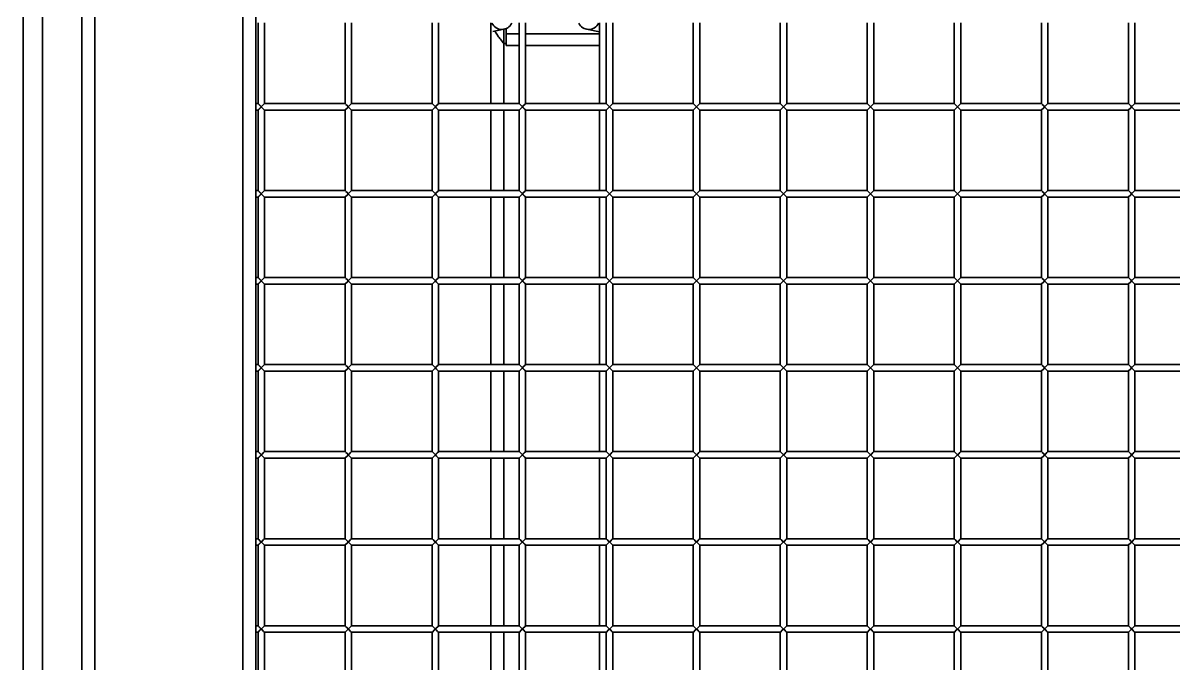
# Model space of a CAD drawing. Header units: millimetres. Extents: x 32496 to 166256, y 3504 to 23939.
# Drawn here: x 45638 to 46166, y 16858 to 17153 of the extents above; entities that cross this region are included whole.
import ezdxf

# ---------------------------------------------------------------- set-up
doc = ezdxf.new("R2010")
doc.units = ezdxf.units.MM
doc.layers.get('0').update_dxf_attribs({"lineweight": 35})

msp = doc.modelspace()

# ---------------------------------------------------------------- linework, layer by layer
at = {"linetype": 'Continuous'}
for p, q in [((45738.64, 16841.467), (45738.64, 17484.23)), ((45637.64, 17475.349), (45637.64, 16850.349)), ((45646.64, 17475.349), (45646.64, 16850.349)), ((45664.64, 16850.349), (45664.64, 17475.349)), ((45670.64, 17475.349), (45670.64, 16850.349)), ((45744.64, 17465.849), (45744.64, 16840.326)), ((45745.64, 17152.849), (45745.64, 17115.849)), ((45748.64, 17152.849), (45748.64, 17115.849)), ((45785.64, 17152.849), (45785.64, 17115.849)), ((45788.64, 17152.849), (45788.64, 17115.849)), ((45825.64, 17152.849), (45825.64, 17115.849)), ((45828.64, 17152.849), (45828.64, 17115.849)), ((45852.64, 17115.849), (45852.64, 17152.849)), ((45853.497, 17148.961), (45858.633, 17149.959)), ((45858.64, 17149.959), (45858.64, 17143.349)), ((45859.64, 17149.959), (45859.64, 17142.474)), ((45865.64, 17152.849), (45865.64, 17115.849)), ((45868.64, 17152.849), (45868.64, 17115.849)), ((45896.646, 17149.959), (45902.64, 17148.794)), ((45902.64, 17152.849), (45902.64, 17115.849)), ((45905.64, 17152.849), (45905.64, 17115.849)), ((45908.64, 17152.849), (45908.64, 17115.849)), ((45945.64, 17152.849), (45945.64, 17115.849)), ((45948.64, 17152.849), (45948.64, 17115.849)), ((45985.64, 17152.849), (45985.64, 17115.849)), ((45988.64, 17152.849), (45988.64, 17115.849)), ((46025.64, 17152.849), (46025.64, 17115.849)), ((46028.64, 17152.849), (46028.64, 17115.849)), ((46065.64, 17152.849), (46065.64, 17115.849)), ((46068.64, 17152.849), (46068.64, 17115.849)), ((46105.64, 17152.849), (46105.64, 17115.849)), ((46108.64, 17152.849), (46108.64, 17115.849)), ((46145.64, 17152.849), (46145.64, 17115.849)), ((46148.64, 17152.849), (46148.64, 17115.849)), ((45859.64, 17147.912), (45865.64, 17147.912)), ((45868.64, 17147.912), (45902.64, 17147.912)), ((45858.64, 17143.349), (45858.64, 17115.849)), ((45858.64, 17143.349), (45859.64, 17143.349)), ((45865.64, 17142.474), (45859.64, 17142.474)), ((45902.64, 17142.474), (45868.64, 17142.474)), ((45744.64, 17115.849), (45745.64, 17115.849)), ((45744.64, 17112.849), (45745.64, 17112.849)), ((45745.64, 17112.849), (45748.64, 17115.849)), ((45748.64, 17112.849), (45745.64, 17115.849)), ((45745.64, 17112.849), (45745.64, 17075.849)), ((45745.756, 17112.965), (45746.55, 17113.759)), ((45746.55, 17113.759), (45747.14, 17114.349)), ((45748.64, 17115.849), (45748.209, 17115.418)), ((45748.64, 17115.849), (45785.64, 17115.849)), ((45748.64, 17112.849), (45748.64, 17075.849)), ((45748.64, 17112.849), (45785.64, 17112.849)), ((45785.64, 17112.849), (45788.64, 17115.849)), ((45788.64, 17112.849), (45785.64, 17115.849)), ((45785.64, 17112.849), (45785.64, 17075.849)), ((45785.756, 17112.965), (45786.55, 17113.759)), ((45786.55, 17113.759), (45787.14, 17114.349)), ((45788.64, 17115.849), (45788.209, 17115.418)), ((45788.64, 17115.849), (45825.64, 17115.849)), ((45788.64, 17112.849), (45788.64, 17075.849)), ((45788.64, 17112.849), (45825.64, 17112.849)), ((45825.64, 17112.849), (45828.64, 17115.849)), ((45828.64, 17112.849), (45825.64, 17115.849)), ((45825.64, 17112.849), (45825.64, 17075.849)), ((45825.756, 17112.965), (45826.55, 17113.759)), ((45826.55, 17113.759), (45827.14, 17114.349)), ((45828.64, 17115.849), (45828.209, 17115.418)), ((45828.64, 17115.849), (45865.64, 17115.849)), ((45828.64, 17112.849), (45828.64, 17075.849)), ((45828.64, 17112.849), (45865.64, 17112.849)), ((45852.64, 17075.849), (45852.64, 17112.849)), ((45858.64, 17112.849), (45858.64, 17075.849)), ((45865.64, 17112.849), (45868.64, 17115.849)), ((45868.64, 17112.849), (45865.64, 17115.849)), ((45865.64, 17112.849), (45865.64, 17075.849)), ((45865.756, 17112.965), (45866.55, 17113.759)), ((45866.55, 17113.759), (45867.14, 17114.349)), ((45868.64, 17115.849), (45868.209, 17115.418)), ((45868.64, 17115.849), (45905.64, 17115.849)), ((45868.64, 17112.849), (45868.64, 17075.849)), ((45868.64, 17112.849), (45905.64, 17112.849)), ((45902.64, 17112.849), (45902.64, 17075.849)), ((45905.64, 17112.849), (45908.64, 17115.849)), ((45908.64, 17112.849), (45905.64, 17115.849)), ((45905.64, 17112.849), (45905.64, 17075.849)), ((45905.756, 17112.965), (45906.55, 17113.759)), ((45906.55, 17113.759), (45907.14, 17114.349)), ((45908.64, 17115.849), (45908.209, 17115.418)), ((45908.64, 17115.849), (45945.64, 17115.849)), ((45908.64, 17112.849), (45908.64, 17075.849)), ((45908.64, 17112.849), (45945.64, 17112.849)), ((45945.64, 17112.849), (45948.64, 17115.849)), ((45948.64, 17112.849), (45945.64, 17115.849)), ((45945.64, 17112.849), (45945.64, 17075.849)), ((45945.756, 17112.965), (45946.55, 17113.759)), ((45946.55, 17113.759), (45947.14, 17114.349)), ((45948.64, 17115.849), (45948.209, 17115.418)), ((45948.64, 17115.849), (45985.64, 17115.849)), ((45948.64, 17112.849), (45948.64, 17075.849)), ((45948.64, 17112.849), (45985.64, 17112.849)), ((45985.64, 17112.849), (45988.64, 17115.849)), ((45988.64, 17112.849), (45985.64, 17115.849)), ((45985.64, 17112.849), (45985.64, 17075.849)), ((45985.756, 17112.965), (45986.55, 17113.759)), ((45986.55, 17113.759), (45987.14, 17114.349)), ((45988.64, 17115.849), (45988.209, 17115.418)), ((45988.64, 17115.849), (46025.64, 17115.849)), ((45988.64, 17112.849), (45988.64, 17075.849)), ((45988.64, 17112.849), (46025.64, 17112.849)), ((46025.64, 17112.849), (46028.64, 17115.849)), ((46028.64, 17112.849), (46025.64, 17115.849)), ((46025.64, 17112.849), (46025.64, 17075.849)), ((46025.756, 17112.965), (46026.55, 17113.759)), ((46026.55, 17113.759), (46027.14, 17114.349)), ((46028.64, 17115.849), (46028.209, 17115.418)), ((46028.64, 17115.849), (46065.64, 17115.849)), ((46028.64, 17112.849), (46028.64, 17075.849)), ((46028.64, 17112.849), (46065.64, 17112.849)), ((46065.64, 17112.849), (46068.64, 17115.849)), ((46068.64, 17112.849), (46065.64, 17115.849)), ((46065.64, 17112.849), (46065.64, 17075.849)), ((46065.756, 17112.965), (46066.55, 17113.759)), ((46066.55, 17113.759), (46067.14, 17114.349)), ((46068.64, 17115.849), (46068.209, 17115.418)), ((46068.64, 17115.849), (46105.64, 17115.849)), ((46068.64, 17112.849), (46068.64, 17075.849)), ((46068.64, 17112.849), (46105.64, 17112.849)), ((46105.64, 17112.849), (46108.64, 17115.849)), ((46108.64, 17112.849), (46105.64, 17115.849)), ((46105.64, 17112.849), (46105.64, 17075.849)), ((46105.756, 17112.965), (46106.55, 17113.759)), ((46106.55, 17113.759), (46107.14, 17114.349)), ((46108.64, 17115.849), (46108.209, 17115.418)), ((46108.64, 17115.849), (46145.64, 17115.849)), ((46108.64, 17112.849), (46108.64, 17075.849)), ((46108.64, 17112.849), (46145.64, 17112.849)), ((46145.64, 17112.849), (46148.64, 17115.849)), ((46148.64, 17112.849), (46145.64, 17115.849)), ((46145.64, 17112.849), (46145.64, 17075.849)), ((46145.756, 17112.965), (46146.55, 17113.759)), ((46146.55, 17113.759), (46147.14, 17114.349)), ((46148.64, 17115.849), (46148.209, 17115.418)), ((46148.64, 17115.849), (46185.64, 17115.849)), ((46148.64, 17112.849), (46148.64, 17075.849)), ((46148.64, 17112.849), (46185.64, 17112.849)), ((45744.64, 17075.849), (45745.64, 17075.849)), ((45745.64, 17072.849), (45748.64, 17075.849)), ((45748.64, 17072.849), (45745.64, 17075.849)), ((45748.64, 17075.849), (45748.209, 17075.418)), ((45748.64, 17075.849), (45785.64, 17075.849)), ((45785.64, 17072.849), (45788.64, 17075.849)), ((45788.64, 17072.849), (45785.64, 17075.849)), ((45788.64, 17075.849), (45788.209, 17075.418)), ((45788.64, 17075.849), (45825.64, 17075.849)), ((45825.64, 17072.849), (45828.64, 17075.849)), ((45828.64, 17072.849), (45825.64, 17075.849)), ((45828.64, 17075.849), (45828.209, 17075.418)), ((45828.64, 17075.849), (45865.64, 17075.849)), ((45865.64, 17072.849), (45868.64, 17075.849)), ((45868.64, 17072.849), (45865.64, 17075.849)), ((45868.64, 17075.849), (45868.209, 17075.418)), ((45868.64, 17075.849), (45905.64, 17075.849)), ((45905.64, 17072.849), (45908.64, 17075.849)), ((45908.64, 17072.849), (45905.64, 17075.849)), ((45908.64, 17075.849), (45908.209, 17075.418)), ((45908.64, 17075.849), (45945.64, 17075.849)), ((45945.64, 17072.849), (45948.64, 17075.849)), ((45948.64, 17072.849), (45945.64, 17075.849)), ((45948.64, 17075.849), (45948.209, 17075.418)), ((45948.64, 17075.849), (45985.64, 17075.849)), ((45985.64, 17072.849), (45988.64, 17075.849)), ((45988.64, 17072.849), (45985.64, 17075.849)), ((45988.64, 17075.849), (45988.209, 17075.418)), ((45988.64, 17075.849), (46025.64, 17075.849)), ((46025.64, 17072.849), (46028.64, 17075.849)), ((46028.64, 17072.849), (46025.64, 17075.849)), ((46028.64, 17075.849), (46028.209, 17075.418)), ((46028.64, 17075.849), (46065.64, 17075.849)), ((46065.64, 17072.849), (46068.64, 17075.849)), ((46068.64, 17072.849), (46065.64, 17075.849)), ((46068.64, 17075.849), (46068.209, 17075.418)), ((46068.64, 17075.849), (46105.64, 17075.849)), ((46105.64, 17072.849), (46108.64, 17075.849)), ((46108.64, 17072.849), (46105.64, 17075.849)), ((46108.64, 17075.849), (46108.209, 17075.418)), ((46108.64, 17075.849), (46145.64, 17075.849)), ((46145.64, 17072.849), (46148.64, 17075.849)), ((46148.64, 17072.849), (46145.64, 17075.849)), ((46148.64, 17075.849), (46148.209, 17075.418)), ((46148.64, 17075.849), (46185.64, 17075.849)), ((45744.64, 17072.849), (45745.64, 17072.849)), ((45745.64, 17072.849), (45745.64, 17035.849)), ((45745.756, 17072.965), (45746.55, 17073.759)), ((45746.55, 17073.759), (45747.14, 17074.349)), ((45748.64, 17072.849), (45748.64, 17035.849)), ((45748.64, 17072.849), (45785.64, 17072.849)), ((45785.64, 17072.849), (45785.64, 17035.849)), ((45785.756, 17072.965), (45786.55, 17073.759)), ((45786.55, 17073.759), (45787.14, 17074.349)), ((45788.64, 17072.849), (45788.64, 17035.849)), ((45788.64, 17072.849), (45825.64, 17072.849)), ((45825.64, 17072.849), (45825.64, 17035.849)), ((45825.756, 17072.965), (45826.55, 17073.759)), ((45826.55, 17073.759), (45827.14, 17074.349)), ((45828.64, 17072.849), (45828.64, 17035.849)), ((45828.64, 17072.849), (45865.64, 17072.849)), ((45852.64, 17035.849), (45852.64, 17072.849)), ((45858.64, 17072.849), (45858.64, 17035.849)), ((45865.64, 17072.849), (45865.64, 17035.849)), ((45865.756, 17072.965), (45866.55, 17073.759)), ((45866.55, 17073.759), (45867.14, 17074.349)), ((45868.64, 17072.849), (45868.64, 17035.849)), ((45868.64, 17072.849), (45905.64, 17072.849)), ((45902.64, 17072.849), (45902.64, 17035.849)), ((45905.64, 17072.849), (45905.64, 17035.849)), ((45905.756, 17072.965), (45906.55, 17073.759)), ((45906.55, 17073.759), (45907.14, 17074.349)), ((45908.64, 17072.849), (45908.64, 17035.849)), ((45908.64, 17072.849), (45945.64, 17072.849)), ((45945.64, 17072.849), (45945.64, 17035.849)), ((45945.756, 17072.965), (45946.55, 17073.759)), ((45946.55, 17073.759), (45947.14, 17074.349)), ((45948.64, 17072.849), (45948.64, 17035.849)), ((45948.64, 17072.849), (45985.64, 17072.849)), ((45985.64, 17072.849), (45985.64, 17035.849)), ((45985.756, 17072.965), (45986.55, 17073.759)), ((45986.55, 17073.759), (45987.14, 17074.349)), ((45988.64, 17072.849), (45988.64, 17035.849)), ((45988.64, 17072.849), (46025.64, 17072.849)), ((46025.64, 17072.849), (46025.64, 17035.849)), ((46025.756, 17072.965), (46026.55, 17073.759)), ((46026.55, 17073.759), (46027.14, 17074.349)), ((46028.64, 17072.849), (46028.64, 17035.849)), ((46028.64, 17072.849), (46065.64, 17072.849)), ((46065.64, 17072.849), (46065.64, 17035.849)), ((46065.756, 17072.965), (46066.55, 17073.759)), ((46066.55, 17073.759), (46067.14, 17074.349)), ((46068.64, 17072.849), (46068.64, 17035.849)), ((46068.64, 17072.849), (46105.64, 17072.849)), ((46105.64, 17072.849), (46105.64, 17035.849)), ((46105.756, 17072.965), (46106.55, 17073.759)), ((46106.55, 17073.759), (46107.14, 17074.349)), ((46108.64, 17072.849), (46108.64, 17035.849)), ((46108.64, 17072.849), (46145.64, 17072.849)), ((46145.64, 17072.849), (46145.64, 17035.849)), ((46145.756, 17072.965), (46146.55, 17073.759)), ((46146.55, 17073.759), (46147.14, 17074.349)), ((46148.64, 17072.849), (46148.64, 17035.849)), ((46148.64, 17072.849), (46185.64, 17072.849)), ((45744.64, 17035.849), (45745.64, 17035.849)), ((45745.64, 17032.849), (45748.64, 17035.849)), ((45748.64, 17032.849), (45745.64, 17035.849)), ((45745.756, 17032.965), (45746.55, 17033.759)), ((45746.55, 17033.759), (45747.14, 17034.349)), ((45748.64, 17035.849), (45748.209, 17035.418)), ((45748.64, 17035.849), (45785.64, 17035.849)), ((45785.64, 17032.849), (45788.64, 17035.849)), ((45788.64, 17032.849), (45785.64, 17035.849)), ((45785.756, 17032.965), (45786.55, 17033.759)), ((45786.55, 17033.759), (45787.14, 17034.349)), ((45788.64, 17035.849), (45788.209, 17035.418)), ((45788.64, 17035.849), (45825.64, 17035.849)), ((45825.64, 17032.849), (45828.64, 17035.849)), ((45828.64, 17032.849), (45825.64, 17035.849)), ((45825.756, 17032.965), (45826.55, 17033.759)), ((45826.55, 17033.759), (45827.14, 17034.349)), ((45828.64, 17035.849), (45828.209, 17035.418)), ((45828.64, 17035.849), (45865.64, 17035.849)), ((45865.64, 17032.849), (45868.64, 17035.849)), ((45868.64, 17032.849), (45865.64, 17035.849)), ((45865.756, 17032.965), (45866.55, 17033.759)), ((45866.55, 17033.759), (45867.14, 17034.349)), ((45868.64, 17035.849), (45868.209, 17035.418)), ((45868.64, 17035.849), (45905.64, 17035.849)), ((45905.64, 17032.849), (45908.64, 17035.849)), ((45908.64, 17032.849), (45905.64, 17035.849)), ((45905.756, 17032.965), (45906.55, 17033.759)), ((45906.55, 17033.759), (45907.14, 17034.349)), ((45908.64, 17035.849), (45908.209, 17035.418)), ((45908.64, 17035.849), (45945.64, 17035.849)), ((45945.64, 17032.849), (45948.64, 17035.849)), ((45948.64, 17032.849), (45945.64, 17035.849)), ((45945.756, 17032.965), (45946.55, 17033.759)), ((45946.55, 17033.759), (45947.14, 17034.349)), ((45948.64, 17035.849), (45948.209, 17035.418)), ((45948.64, 17035.849), (45985.64, 17035.849)), ((45985.64, 17032.849), (45988.64, 17035.849)), ((45988.64, 17032.849), (45985.64, 17035.849)), ((45985.756, 17032.965), (45986.55, 17033.759)), ((45986.55, 17033.759), (45987.14, 17034.349)), ((45988.64, 17035.849), (45988.209, 17035.418)), ((45988.64, 17035.849), (46025.64, 17035.849)), ((46025.64, 17032.849), (46028.64, 17035.849)), ((46028.64, 17032.849), (46025.64, 17035.849)), ((46025.756, 17032.965), (46026.55, 17033.759)), ((46026.55, 17033.759), (46027.14, 17034.349)), ((46028.64, 17035.849), (46028.209, 17035.418)), ((46028.64, 17035.849), (46065.64, 17035.849)), ((46065.64, 17032.849), (46068.64, 17035.849)), ((46068.64, 17032.849), (46065.64, 17035.849)), ((46065.756, 17032.965), (46066.55, 17033.759)), ((46066.55, 17033.759), (46067.14, 17034.349)), ((46068.64, 17035.849), (46068.209, 17035.418)), ((46068.64, 17035.849), (46105.64, 17035.849)), ((46105.64, 17032.849), (46108.64, 17035.849)), ((46108.64, 17032.849), (46105.64, 17035.849)), ((46105.756, 17032.965), (46106.55, 17033.759)), ((46106.55, 17033.759), (46107.14, 17034.349)), ((46108.64, 17035.849), (46108.209, 17035.418)), ((46108.64, 17035.849), (46145.64, 17035.849)), ((46145.64, 17032.849), (46148.64, 17035.849)), ((46148.64, 17032.849), (46145.64, 17035.849)), ((46145.756, 17032.965), (46146.55, 17033.759)), ((46146.55, 17033.759), (46147.14, 17034.349)), ((46148.64, 17035.849), (46148.209, 17035.418)), ((46148.64, 17035.849), (46185.64, 17035.849)), ((45744.64, 17032.849), (45745.64, 17032.849)), ((45745.64, 17032.849), (45745.64, 16995.849)), ((45748.64, 17032.849), (45748.64, 16995.849)), ((45748.64, 17032.849), (45785.64, 17032.849)), ((45785.64, 17032.849), (45785.64, 16995.849)), ((45788.64, 17032.849), (45788.64, 16995.849)), ((45788.64, 17032.849), (45825.64, 17032.849)), ((45825.64, 17032.849), (45825.64, 16995.849)), ((45828.64, 17032.849), (45828.64, 16995.849)), ((45828.64, 17032.849), (45865.64, 17032.849)), ((45852.64, 16995.849), (45852.64, 17032.849)), ((45858.64, 17032.849), (45858.64, 16995.849)), ((45865.64, 17032.849), (45865.64, 16995.849)), ((45868.64, 17032.849), (45868.64, 16995.849)), ((45868.64, 17032.849), (45905.64, 17032.849)), ((45902.64, 17032.849), (45902.64, 16995.849)), ((45905.64, 17032.849), (45905.64, 16995.849)), ((45908.64, 17032.849), (45908.64, 16995.849)), ((45908.64, 17032.849), (45945.64, 17032.849)), ((45945.64, 17032.849), (45945.64, 16995.849)), ((45948.64, 17032.849), (45948.64, 16995.849)), ((45948.64, 17032.849), (45985.64, 17032.849)), ((45985.64, 17032.849), (45985.64, 16995.849)), ((45988.64, 17032.849), (45988.64, 16995.849)), ((45988.64, 17032.849), (46025.64, 17032.849)), ((46025.64, 17032.849), (46025.64, 16995.849)), ((46028.64, 17032.849), (46028.64, 16995.849)), ((46028.64, 17032.849), (46065.64, 17032.849)), ((46065.64, 17032.849), (46065.64, 16995.849)), ((46068.64, 17032.849), (46068.64, 16995.849)), ((46068.64, 17032.849), (46105.64, 17032.849)), ((46105.64, 17032.849), (46105.64, 16995.849)), ((46108.64, 17032.849), (46108.64, 16995.849)), ((46108.64, 17032.849), (46145.64, 17032.849)), ((46145.64, 17032.849), (46145.64, 16995.849)), ((46148.64, 17032.849), (46148.64, 16995.849)), ((46148.64, 17032.849), (46185.64, 17032.849)), ((45744.64, 16995.849), (45745.64, 16995.849)), ((45744.64, 16992.849), (45745.64, 16992.849)), ((45745.64, 16992.849), (45748.64, 16995.849)), ((45748.64, 16992.849), (45745.64, 16995.849)), ((45745.64, 16992.849), (45745.64, 16955.849)), ((45745.756, 16992.965), (45746.55, 16993.759)), ((45746.55, 16993.759), (45747.14, 16994.349)), ((45748.64, 16995.849), (45748.209, 16995.418)), ((45748.64, 16995.849), (45785.64, 16995.849)), ((45748.64, 16992.849), (45748.64, 16955.849)), ((45748.64, 16992.849), (45785.64, 16992.849)), ((45785.64, 16992.849), (45788.64, 16995.849)), ((45788.64, 16992.849), (45785.64, 16995.849)), ((45785.64, 16992.849), (45785.64, 16955.849)), ((45785.756, 16992.965), (45786.55, 16993.759)), ((45786.55, 16993.759), (45787.14, 16994.349)), ((45788.64, 16995.849), (45788.209, 16995.418)), ((45788.64, 16995.849), (45825.64, 16995.849)), ((45788.64, 16992.849), (45788.64, 16955.849)), ((45788.64, 16992.849), (45825.64, 16992.849)), ((45825.64, 16992.849), (45828.64, 16995.849)), ((45828.64, 16992.849), (45825.64, 16995.849)), ((45825.64, 16992.849), (45825.64, 16955.849)), ((45825.756, 16992.965), (45826.55, 16993.759)), ((45826.55, 16993.759), (45827.14, 16994.349)), ((45828.64, 16995.849), (45828.209, 16995.418)), ((45828.64, 16995.849), (45865.64, 16995.849)), ((45828.64, 16992.849), (45828.64, 16955.849)), ((45828.64, 16992.849), (45865.64, 16992.849)), ((45852.64, 16955.849), (45852.64, 16992.849)), ((45858.64, 16992.849), (45858.64, 16955.849)), ((45865.64, 16992.849), (45868.64, 16995.849)), ((45868.64, 16992.849), (45865.64, 16995.849)), ((45865.64, 16992.849), (45865.64, 16955.849)), ((45865.756, 16992.965), (45866.55, 16993.759)), ((45866.55, 16993.759), (45867.14, 16994.349)), ((45868.64, 16995.849), (45868.209, 16995.418)), ((45868.64, 16995.849), (45905.64, 16995.849)), ((45868.64, 16992.849), (45868.64, 16955.849)), ((45868.64, 16992.849), (45905.64, 16992.849)), ((45902.64, 16992.849), (45902.64, 16955.849)), ((45905.64, 16992.849), (45908.64, 16995.849)), ((45908.64, 16992.849), (45905.64, 16995.849)), ((45905.64, 16992.849), (45905.64, 16955.849)), ((45905.756, 16992.965), (45906.55, 16993.759)), ((45906.55, 16993.759), (45907.14, 16994.349)), ((45908.64, 16995.849), (45908.209, 16995.418)), ((45908.64, 16995.849), (45945.64, 16995.849)), ((45908.64, 16992.849), (45908.64, 16955.849)), ((45908.64, 16992.849), (45945.64, 16992.849)), ((45945.64, 16992.849), (45948.64, 16995.849)), ((45948.64, 16992.849), (45945.64, 16995.849)), ((45945.64, 16992.849), (45945.64, 16955.849)), ((45945.756, 16992.965), (45946.55, 16993.759)), ((45946.55, 16993.759), (45947.14, 16994.349)), ((45948.64, 16995.849), (45948.209, 16995.418)), ((45948.64, 16995.849), (45985.64, 16995.849)), ((45948.64, 16992.849), (45948.64, 16955.849)), ((45948.64, 16992.849), (45985.64, 16992.849)), ((45985.64, 16992.849), (45988.64, 16995.849)), ((45988.64, 16992.849), (45985.64, 16995.849)), ((45985.64, 16992.849), (45985.64, 16955.849)), ((45985.756, 16992.965), (45986.55, 16993.759)), ((45986.55, 16993.759), (45987.14, 16994.349)), ((45988.64, 16995.849), (45988.209, 16995.418)), ((45988.64, 16995.849), (46025.64, 16995.849)), ((45988.64, 16992.849), (45988.64, 16955.849)), ((45988.64, 16992.849), (46025.64, 16992.849)), ((46025.64, 16992.849), (46028.64, 16995.849)), ((46028.64, 16992.849), (46025.64, 16995.849)), ((46025.64, 16992.849), (46025.64, 16955.849)), ((46025.756, 16992.965), (46026.55, 16993.759)), ((46026.55, 16993.759), (46027.14, 16994.349)), ((46028.64, 16995.849), (46028.209, 16995.418)), ((46028.64, 16995.849), (46065.64, 16995.849)), ((46028.64, 16992.849), (46028.64, 16955.849)), ((46028.64, 16992.849), (46065.64, 16992.849)), ((46065.64, 16992.849), (46068.64, 16995.849)), ((46068.64, 16992.849), (46065.64, 16995.849)), ((46065.64, 16992.849), (46065.64, 16955.849)), ((46065.756, 16992.965), (46066.55, 16993.759)), ((46066.55, 16993.759), (46067.14, 16994.349)), ((46068.64, 16995.849), (46068.209, 16995.418)), ((46068.64, 16995.849), (46105.64, 16995.849)), ((46068.64, 16992.849), (46068.64, 16955.849)), ((46068.64, 16992.849), (46105.64, 16992.849)), ((46105.64, 16992.849), (46108.64, 16995.849)), ((46108.64, 16992.849), (46105.64, 16995.849)), ((46105.64, 16992.849), (46105.64, 16955.849)), ((46105.756, 16992.965), (46106.55, 16993.759)), ((46106.55, 16993.759), (46107.14, 16994.349)), ((46108.64, 16995.849), (46108.209, 16995.418)), ((46108.64, 16995.849), (46145.64, 16995.849)), ((46108.64, 16992.849), (46108.64, 16955.849)), ((46108.64, 16992.849), (46145.64, 16992.849)), ((46145.64, 16992.849), (46148.64, 16995.849)), ((46148.64, 16992.849), (46145.64, 16995.849)), ((46145.64, 16992.849), (46145.64, 16955.849)), ((46145.756, 16992.965), (46146.55, 16993.759)), ((46146.55, 16993.759), (46147.14, 16994.349)), ((46148.64, 16995.849), (46148.209, 16995.418)), ((46148.64, 16995.849), (46185.64, 16995.849)), ((46148.64, 16992.849), (46148.64, 16955.849)), ((46148.64, 16992.849), (46185.64, 16992.849)), ((45744.64, 16955.849), (45745.64, 16955.849)), ((45745.64, 16952.849), (45748.64, 16955.849)), ((45748.64, 16952.849), (45745.64, 16955.849)), ((45746.55, 16953.759), (45747.14, 16954.349)), ((45748.64, 16955.849), (45748.209, 16955.418)), ((45748.64, 16955.849), (45785.64, 16955.849)), ((45785.64, 16952.849), (45788.64, 16955.849)), ((45788.64, 16952.849), (45785.64, 16955.849)), ((45786.55, 16953.759), (45787.14, 16954.349)), ((45788.64, 16955.849), (45788.209, 16955.418)), ((45788.64, 16955.849), (45825.64, 16955.849)), ((45825.64, 16952.849), (45828.64, 16955.849)), ((45828.64, 16952.849), (45825.64, 16955.849)), ((45826.55, 16953.759), (45827.14, 16954.349)), ((45828.64, 16955.849), (45828.209, 16955.418)), ((45828.64, 16955.849), (45865.64, 16955.849)), ((45865.64, 16952.849), (45868.64, 16955.849)), ((45868.64, 16952.849), (45865.64, 16955.849)), ((45866.55, 16953.759), (45867.14, 16954.349)), ((45868.64, 16955.849), (45868.209, 16955.418)), ((45868.64, 16955.849), (45905.64, 16955.849)), ((45905.64, 16952.849), (45908.64, 16955.849)), ((45908.64, 16952.849), (45905.64, 16955.849)), ((45906.55, 16953.759), (45907.14, 16954.349)), ((45908.64, 16955.849), (45908.209, 16955.418)), ((45908.64, 16955.849), (45945.64, 16955.849)), ((45945.64, 16952.849), (45948.64, 16955.849)), ((45948.64, 16952.849), (45945.64, 16955.849)), ((45946.55, 16953.759), (45947.14, 16954.349)), ((45948.64, 16955.849), (45948.209, 16955.418)), ((45948.64, 16955.849), (45985.64, 16955.849)), ((45985.64, 16952.849), (45988.64, 16955.849)), ((45988.64, 16952.849), (45985.64, 16955.849)), ((45986.55, 16953.759), (45987.14, 16954.349)), ((45988.64, 16955.849), (45988.209, 16955.418)), ((45988.64, 16955.849), (46025.64, 16955.849)), ((46025.64, 16952.849), (46028.64, 16955.849)), ((46028.64, 16952.849), (46025.64, 16955.849)), ((46026.55, 16953.759), (46027.14, 16954.349)), ((46028.64, 16955.849), (46028.209, 16955.418)), ((46028.64, 16955.849), (46065.64, 16955.849)), ((46065.64, 16952.849), (46068.64, 16955.849)), ((46068.64, 16952.849), (46065.64, 16955.849)), ((46066.55, 16953.759), (46067.14, 16954.349)), ((46068.64, 16955.849), (46068.209, 16955.418)), ((46068.64, 16955.849), (46105.64, 16955.849)), ((46105.64, 16952.849), (46108.64, 16955.849)), ((46108.64, 16952.849), (46105.64, 16955.849)), ((46106.55, 16953.759), (46107.14, 16954.349)), ((46108.64, 16955.849), (46108.209, 16955.418)), ((46108.64, 16955.849), (46145.64, 16955.849)), ((46145.64, 16952.849), (46148.64, 16955.849)), ((46148.64, 16952.849), (46145.64, 16955.849)), ((46146.55, 16953.759), (46147.14, 16954.349)), ((46148.64, 16955.849), (46148.209, 16955.418)), ((46148.64, 16955.849), (46185.64, 16955.849)), ((45744.64, 16952.849), (45745.64, 16952.849)), ((45745.64, 16952.849), (45745.64, 16915.849)), ((45745.756, 16952.965), (45746.55, 16953.759)), ((45748.64, 16952.849), (45748.64, 16915.849)), ((45748.64, 16952.849), (45785.64, 16952.849)), ((45785.64, 16952.849), (45785.64, 16915.849)), ((45785.756, 16952.965), (45786.55, 16953.759)), ((45788.64, 16952.849), (45788.64, 16915.849)), ((45788.64, 16952.849), (45825.64, 16952.849)), ((45825.64, 16952.849), (45825.64, 16915.849)), ((45825.756, 16952.965), (45826.55, 16953.759)), ((45828.64, 16952.849), (45828.64, 16915.849)), ((45828.64, 16952.849), (45865.64, 16952.849)), ((45852.64, 16915.849), (45852.64, 16952.849)), ((45858.64, 16952.849), (45858.64, 16915.849)), ((45865.64, 16952.849), (45865.64, 16915.849)), ((45865.756, 16952.965), (45866.55, 16953.759)), ((45868.64, 16952.849), (45868.64, 16915.849)), ((45868.64, 16952.849), (45905.64, 16952.849)), ((45902.64, 16952.849), (45902.64, 16915.849)), ((45905.64, 16952.849), (45905.64, 16915.849)), ((45905.756, 16952.965), (45906.55, 16953.759)), ((45908.64, 16952.849), (45908.64, 16915.849)), ((45908.64, 16952.849), (45945.64, 16952.849)), ((45945.64, 16952.849), (45945.64, 16915.849)), ((45945.756, 16952.965), (45946.55, 16953.759)), ((45948.64, 16952.849), (45948.64, 16915.849)), ((45948.64, 16952.849), (45985.64, 16952.849)), ((45985.64, 16952.849), (45985.64, 16915.849)), ((45985.756, 16952.965), (45986.55, 16953.759)), ((45988.64, 16952.849), (45988.64, 16915.849)), ((45988.64, 16952.849), (46025.64, 16952.849)), ((46025.64, 16952.849), (46025.64, 16915.849)), ((46025.756, 16952.965), (46026.55, 16953.759)), ((46028.64, 16952.849), (46028.64, 16915.849)), ((46028.64, 16952.849), (46065.64, 16952.849)), ((46065.64, 16952.849), (46065.64, 16915.849)), ((46065.756, 16952.965), (46066.55, 16953.759)), ((46068.64, 16952.849), (46068.64, 16915.849)), ((46068.64, 16952.849), (46105.64, 16952.849)), ((46105.64, 16952.849), (46105.64, 16915.849)), ((46105.756, 16952.965), (46106.55, 16953.759)), ((46108.64, 16952.849), (46108.64, 16915.849)), ((46108.64, 16952.849), (46145.64, 16952.849)), ((46145.64, 16952.849), (46145.64, 16915.849)), ((46145.756, 16952.965), (46146.55, 16953.759)), ((46148.64, 16952.849), (46148.64, 16915.849)), ((46148.64, 16952.849), (46185.64, 16952.849)), ((45744.64, 16915.849), (45745.64, 16915.849)), ((45744.64, 16912.849), (45745.64, 16912.849)), ((45745.64, 16912.849), (45748.64, 16915.849)), ((45748.64, 16912.849), (45745.64, 16915.849)), ((45745.64, 16912.849), (45745.64, 16875.849)), ((45745.756, 16912.965), (45746.55, 16913.759)), ((45746.55, 16913.759), (45747.14, 16914.349)), ((45748.64, 16915.849), (45748.209, 16915.418)), ((45748.64, 16915.849), (45785.64, 16915.849)), ((45748.64, 16912.849), (45748.64, 16875.849)), ((45748.64, 16912.849), (45785.64, 16912.849)), ((45785.64, 16912.849), (45788.64, 16915.849)), ((45788.64, 16912.849), (45785.64, 16915.849)), ((45785.64, 16912.849), (45785.64, 16875.849)), ((45785.756, 16912.965), (45786.55, 16913.759)), ((45786.55, 16913.759), (45787.14, 16914.349)), ((45788.64, 16915.849), (45788.209, 16915.418)), ((45788.64, 16915.849), (45825.64, 16915.849)), ((45788.64, 16912.849), (45788.64, 16875.849)), ((45788.64, 16912.849), (45825.64, 16912.849)), ((45825.64, 16912.849), (45828.64, 16915.849)), ((45828.64, 16912.849), (45825.64, 16915.849)), ((45825.64, 16912.849), (45825.64, 16875.849)), ((45825.756, 16912.965), (45826.55, 16913.759)), ((45826.55, 16913.759), (45827.14, 16914.349)), ((45828.64, 16915.849), (45828.209, 16915.418)), ((45828.64, 16915.849), (45865.64, 16915.849)), ((45828.64, 16912.849), (45828.64, 16875.849)), ((45828.64, 16912.849), (45865.64, 16912.849)), ((45852.64, 16875.849), (45852.64, 16912.849)), ((45858.64, 16912.849), (45858.64, 16875.849)), ((45865.64, 16912.849), (45868.64, 16915.849)), ((45868.64, 16912.849), (45865.64, 16915.849)), ((45865.64, 16912.849), (45865.64, 16875.849)), ((45865.756, 16912.965), (45866.55, 16913.759)), ((45866.55, 16913.759), (45867.14, 16914.349)), ((45868.64, 16915.849), (45868.209, 16915.418)), ((45868.64, 16915.849), (45905.64, 16915.849)), ((45868.64, 16912.849), (45868.64, 16875.849)), ((45868.64, 16912.849), (45905.64, 16912.849)), ((45902.64, 16912.849), (45902.64, 16875.849)), ((45905.64, 16912.849), (45908.64, 16915.849)), ((45908.64, 16912.849), (45905.64, 16915.849)), ((45905.64, 16912.849), (45905.64, 16875.849)), ((45905.756, 16912.965), (45906.55, 16913.759)), ((45906.55, 16913.759), (45907.14, 16914.349)), ((45908.64, 16915.849), (45908.209, 16915.418)), ((45908.64, 16915.849), (45945.64, 16915.849)), ((45908.64, 16912.849), (45908.64, 16875.849)), ((45908.64, 16912.849), (45945.64, 16912.849)), ((45945.64, 16912.849), (45948.64, 16915.849)), ((45948.64, 16912.849), (45945.64, 16915.849)), ((45945.64, 16912.849), (45945.64, 16875.849)), ((45945.756, 16912.965), (45946.55, 16913.759)), ((45946.55, 16913.759), (45947.14, 16914.349)), ((45948.64, 16915.849), (45948.209, 16915.418)), ((45948.64, 16915.849), (45985.64, 16915.849)), ((45948.64, 16912.849), (45948.64, 16875.849)), ((45948.64, 16912.849), (45985.64, 16912.849)), ((45985.64, 16912.849), (45988.64, 16915.849)), ((45988.64, 16912.849), (45985.64, 16915.849)), ((45985.64, 16912.849), (45985.64, 16875.849)), ((45985.756, 16912.965), (45986.55, 16913.759)), ((45986.55, 16913.759), (45987.14, 16914.349)), ((45988.64, 16915.849), (45988.209, 16915.418)), ((45988.64, 16915.849), (46025.64, 16915.849)), ((45988.64, 16912.849), (45988.64, 16875.849)), ((45988.64, 16912.849), (46025.64, 16912.849)), ((46025.64, 16912.849), (46028.64, 16915.849)), ((46028.64, 16912.849), (46025.64, 16915.849)), ((46025.64, 16912.849), (46025.64, 16875.849)), ((46025.756, 16912.965), (46026.55, 16913.759)), ((46026.55, 16913.759), (46027.14, 16914.349)), ((46028.64, 16915.849), (46028.209, 16915.418)), ((46028.64, 16915.849), (46065.64, 16915.849)), ((46028.64, 16912.849), (46028.64, 16875.849)), ((46028.64, 16912.849), (46065.64, 16912.849)), ((46065.64, 16912.849), (46068.64, 16915.849)), ((46068.64, 16912.849), (46065.64, 16915.849)), ((46065.64, 16912.849), (46065.64, 16875.849)), ((46065.756, 16912.965), (46066.55, 16913.759)), ((46066.55, 16913.759), (46067.14, 16914.349)), ((46068.64, 16915.849), (46068.209, 16915.418)), ((46068.64, 16915.849), (46105.64, 16915.849)), ((46068.64, 16912.849), (46068.64, 16875.849)), ((46068.64, 16912.849), (46105.64, 16912.849)), ((46105.64, 16912.849), (46108.64, 16915.849)), ((46108.64, 16912.849), (46105.64, 16915.849)), ((46105.64, 16912.849), (46105.64, 16875.849)), ((46105.756, 16912.965), (46106.55, 16913.759)), ((46106.55, 16913.759), (46107.14, 16914.349)), ((46108.64, 16915.849), (46108.209, 16915.418)), ((46108.64, 16915.849), (46145.64, 16915.849)), ((46108.64, 16912.849), (46108.64, 16875.849)), ((46108.64, 16912.849), (46145.64, 16912.849)), ((46145.64, 16912.849), (46148.64, 16915.849)), ((46148.64, 16912.849), (46145.64, 16915.849)), ((46145.64, 16912.849), (46145.64, 16875.849)), ((46145.756, 16912.965), (46146.55, 16913.759)), ((46146.55, 16913.759), (46147.14, 16914.349)), ((46148.64, 16915.849), (46148.209, 16915.418)), ((46148.64, 16915.849), (46185.64, 16915.849)), ((46148.64, 16912.849), (46148.64, 16875.849)), ((46148.64, 16912.849), (46185.64, 16912.849)), ((45744.64, 16875.849), (45745.64, 16875.849)), ((45745.64, 16872.849), (45748.64, 16875.849)), ((45748.64, 16872.849), (45745.64, 16875.849)), ((45748.64, 16875.849), (45748.209, 16875.418)), ((45748.64, 16875.849), (45785.64, 16875.849)), ((45785.64, 16872.849), (45788.64, 16875.849)), ((45788.64, 16872.849), (45785.64, 16875.849)), ((45788.64, 16875.849), (45788.209, 16875.418)), ((45788.64, 16875.849), (45825.64, 16875.849)), ((45825.64, 16872.849), (45828.64, 16875.849)), ((45828.64, 16872.849), (45825.64, 16875.849)), ((45828.64, 16875.849), (45828.209, 16875.418)), ((45828.64, 16875.849), (45865.64, 16875.849)), ((45865.64, 16872.849), (45868.64, 16875.849)), ((45868.64, 16872.849), (45865.64, 16875.849)), ((45868.64, 16875.849), (45868.209, 16875.418)), ((45868.64, 16875.849), (45905.64, 16875.849)), ((45905.64, 16872.849), (45908.64, 16875.849)), ((45908.64, 16872.849), (45905.64, 16875.849)), ((45908.64, 16875.849), (45908.209, 16875.418)), ((45908.64, 16875.849), (45945.64, 16875.849)), ((45945.64, 16872.849), (45948.64, 16875.849)), ((45948.64, 16872.849), (45945.64, 16875.849)), ((45948.64, 16875.849), (45948.209, 16875.418)), ((45948.64, 16875.849), (45985.64, 16875.849)), ((45985.64, 16872.849), (45988.64, 16875.849)), ((45988.64, 16872.849), (45985.64, 16875.849)), ((45988.64, 16875.849), (45988.209, 16875.418)), ((45988.64, 16875.849), (46025.64, 16875.849)), ((46025.64, 16872.849), (46028.64, 16875.849)), ((46028.64, 16872.849), (46025.64, 16875.849)), ((46028.64, 16875.849), (46028.209, 16875.418)), ((46028.64, 16875.849), (46065.64, 16875.849)), ((46065.64, 16872.849), (46068.64, 16875.849)), ((46068.64, 16872.849), (46065.64, 16875.849)), ((46068.64, 16875.849), (46068.209, 16875.418)), ((46068.64, 16875.849), (46105.64, 16875.849)), ((46105.64, 16872.849), (46108.64, 16875.849)), ((46108.64, 16872.849), (46105.64, 16875.849)), ((46108.64, 16875.849), (46108.209, 16875.418)), ((46108.64, 16875.849), (46145.64, 16875.849)), ((46145.64, 16872.849), (46148.64, 16875.849)), ((46148.64, 16872.849), (46145.64, 16875.849)), ((46148.64, 16875.849), (46148.209, 16875.418)), ((46148.64, 16875.849), (46185.64, 16875.849)), ((45744.64, 16872.849), (45745.64, 16872.849)), ((45745.64, 16872.849), (45745.64, 16840.326)), ((45745.756, 16872.965), (45746.55, 16873.759)), ((45746.55, 16873.759), (45747.14, 16874.349)), ((45748.64, 16872.849), (45748.64, 16839.838)), ((45748.64, 16872.849), (45785.64, 16872.849)), ((45785.64, 16872.849), (45785.64, 16835.849)), ((45785.756, 16872.965), (45786.55, 16873.759)), ((45786.55, 16873.759), (45787.14, 16874.349)), ((45788.64, 16872.849), (45788.64, 16835.849)), ((45788.64, 16872.849), (45825.64, 16872.849)), ((45825.64, 16872.849), (45825.64, 16835.849)), ((45825.756, 16872.965), (45826.55, 16873.759)), ((45826.55, 16873.759), (45827.14, 16874.349)), ((45828.64, 16872.849), (45828.64, 16835.849)), ((45828.64, 16872.849), (45865.64, 16872.849)), ((45852.64, 16835.849), (45852.64, 16872.849)), ((45858.64, 16872.849), (45858.64, 16835.849)), ((45865.64, 16872.849), (45865.64, 16835.849)), ((45865.756, 16872.965), (45866.55, 16873.759)), ((45866.55, 16873.759), (45867.14, 16874.349)), ((45868.64, 16872.849), (45868.64, 16835.849)), ((45868.64, 16872.849), (45905.64, 16872.849)), ((45902.64, 16872.849), (45902.64, 16835.849)), ((45905.64, 16872.849), (45905.64, 16835.849)), ((45905.756, 16872.965), (45906.55, 16873.759)), ((45906.55, 16873.759), (45907.14, 16874.349)), ((45908.64, 16872.849), (45908.64, 16835.849)), ((45908.64, 16872.849), (45945.64, 16872.849)), ((45945.64, 16872.849), (45945.64, 16835.849)), ((45945.756, 16872.965), (45946.55, 16873.759)), ((45946.55, 16873.759), (45947.14, 16874.349)), ((45948.64, 16872.849), (45948.64, 16835.849)), ((45948.64, 16872.849), (45985.64, 16872.849)), ((45985.64, 16872.849), (45985.64, 16835.849)), ((45985.756, 16872.965), (45986.55, 16873.759)), ((45986.55, 16873.759), (45987.14, 16874.349)), ((45988.64, 16872.849), (45988.64, 16835.849)), ((45988.64, 16872.849), (46025.64, 16872.849)), ((46025.64, 16872.849), (46025.64, 16835.849)), ((46025.756, 16872.965), (46026.55, 16873.759)), ((46026.55, 16873.759), (46027.14, 16874.349)), ((46028.64, 16872.849), (46028.64, 16835.849)), ((46028.64, 16872.849), (46065.64, 16872.849)), ((46065.64, 16872.849), (46065.64, 16835.849)), ((46065.756, 16872.965), (46066.55, 16873.759)), ((46066.55, 16873.759), (46067.14, 16874.349)), ((46068.64, 16872.849), (46068.64, 16835.849)), ((46068.64, 16872.849), (46105.64, 16872.849)), ((46105.64, 16872.849), (46105.64, 16835.849)), ((46105.756, 16872.965), (46106.55, 16873.759)), ((46106.55, 16873.759), (46107.14, 16874.349)), ((46108.64, 16872.849), (46108.64, 16835.849)), ((46108.64, 16872.849), (46145.64, 16872.849)), ((46145.64, 16872.849), (46145.64, 16835.849)), ((46145.756, 16872.965), (46146.55, 16873.759)), ((46146.55, 16873.759), (46147.14, 16874.349)), ((46148.64, 16872.849), (46148.64, 16835.849)), ((46148.64, 16872.849), (46185.64, 16872.849))]:
    msp.add_line(p, q, dxfattribs=at)
for points in [[(45747.14, 17114.349), (45746.553, 17114.936), (45746.077, 17115.411)], [(45748.209, 17115.418), (45747.72, 17114.928), (45747.14, 17114.349)], [(45747.14, 17114.349), (45747.731, 17113.758), (45748.2, 17113.288), (45748.64, 17112.849)], [(45787.14, 17114.349), (45786.553, 17114.936), (45786.077, 17115.411)], [(45788.209, 17115.418), (45787.72, 17114.929), (45787.14, 17114.349)], [(45787.14, 17114.349), (45787.731, 17113.758), (45788.2, 17113.288), (45788.64, 17112.849)], [(45827.14, 17114.349), (45826.553, 17114.936), (45826.077, 17115.411)], [(45828.209, 17115.418), (45827.72, 17114.929), (45827.14, 17114.349)], [(45827.14, 17114.349), (45827.731, 17113.758), (45828.2, 17113.288), (45828.64, 17112.849)], [(45867.14, 17114.349), (45866.553, 17114.936), (45866.077, 17115.411)], [(45868.209, 17115.418), (45867.72, 17114.929), (45867.14, 17114.349)], [(45867.14, 17114.349), (45867.731, 17113.758), (45868.2, 17113.288), (45868.64, 17112.849)], [(45907.14, 17114.349), (45906.553, 17114.936), (45906.077, 17115.411)], [(45908.209, 17115.418), (45907.72, 17114.929), (45907.14, 17114.349)], [(45907.14, 17114.349), (45907.731, 17113.758), (45908.2, 17113.288), (45908.64, 17112.849)], [(45947.14, 17114.349), (45946.553, 17114.936), (45946.077, 17115.411)], [(45948.209, 17115.418), (45947.72, 17114.929), (45947.14, 17114.349)], [(45947.14, 17114.349), (45947.731, 17113.758), (45948.2, 17113.288), (45948.64, 17112.849)], [(45987.14, 17114.349), (45986.553, 17114.936), (45986.077, 17115.411)], [(45988.209, 17115.418), (45987.72, 17114.929), (45987.14, 17114.349)], [(45987.14, 17114.349), (45987.731, 17113.758), (45988.2, 17113.288), (45988.64, 17112.849)], [(46027.14, 17114.349), (46026.553, 17114.936), (46026.077, 17115.411)], [(46028.209, 17115.418), (46027.72, 17114.929), (46027.14, 17114.349)], [(46027.14, 17114.349), (46027.731, 17113.758), (46028.2, 17113.288), (46028.64, 17112.849)], [(46067.14, 17114.349), (46066.553, 17114.936), (46066.077, 17115.411)], [(46068.209, 17115.418), (46067.72, 17114.929), (46067.14, 17114.349)], [(46067.14, 17114.349), (46067.731, 17113.758), (46068.2, 17113.288), (46068.64, 17112.849)], [(46107.14, 17114.349), (46106.553, 17114.936), (46106.077, 17115.411)], [(46108.209, 17115.418), (46107.72, 17114.929), (46107.14, 17114.349)], [(46107.14, 17114.349), (46107.731, 17113.758), (46108.2, 17113.288), (46108.64, 17112.849)], [(46147.14, 17114.349), (46146.553, 17114.936), (46146.077, 17115.411)], [(46148.209, 17115.418), (46147.72, 17114.929), (46147.14, 17114.349)], [(46147.14, 17114.349), (46147.731, 17113.758), (46148.2, 17113.288), (46148.64, 17112.849)], [(45747.14, 17074.349), (45746.553, 17074.936), (45746.077, 17075.411)], [(45748.209, 17075.418), (45747.72, 17074.928), (45747.14, 17074.349)], [(45747.14, 17074.349), (45747.731, 17073.758), (45748.2, 17073.288), (45748.64, 17072.849)], [(45787.14, 17074.349), (45786.553, 17074.936), (45786.077, 17075.411)], [(45788.209, 17075.418), (45787.72, 17074.929), (45787.14, 17074.349)], [(45787.14, 17074.349), (45787.731, 17073.758), (45788.2, 17073.288), (45788.64, 17072.849)], [(45827.14, 17074.349), (45826.553, 17074.936), (45826.077, 17075.411)], [(45828.209, 17075.418), (45827.72, 17074.929), (45827.14, 17074.349)], [(45827.14, 17074.349), (45827.731, 17073.758), (45828.2, 17073.288), (45828.64, 17072.849)], [(45867.14, 17074.349), (45866.553, 17074.936), (45866.077, 17075.411)], [(45868.209, 17075.418), (45867.72, 17074.929), (45867.14, 17074.349)], [(45867.14, 17074.349), (45867.731, 17073.758), (45868.2, 17073.288), (45868.64, 17072.849)], [(45907.14, 17074.349), (45906.553, 17074.936), (45906.077, 17075.411)], [(45908.209, 17075.418), (45907.72, 17074.929), (45907.14, 17074.349)], [(45907.14, 17074.349), (45907.731, 17073.758), (45908.2, 17073.288), (45908.64, 17072.849)], [(45947.14, 17074.349), (45946.553, 17074.936), (45946.077, 17075.411)], [(45948.209, 17075.418), (45947.72, 17074.929), (45947.14, 17074.349)], [(45947.14, 17074.349), (45947.731, 17073.758), (45948.2, 17073.288), (45948.64, 17072.849)], [(45987.14, 17074.349), (45986.553, 17074.936), (45986.077, 17075.411)], [(45988.209, 17075.418), (45987.72, 17074.929), (45987.14, 17074.349)], [(45987.14, 17074.349), (45987.731, 17073.758), (45988.2, 17073.288), (45988.64, 17072.849)], [(46027.14, 17074.349), (46026.553, 17074.936), (46026.077, 17075.411)], [(46028.209, 17075.418), (46027.72, 17074.929), (46027.14, 17074.349)], [(46027.14, 17074.349), (46027.731, 17073.758), (46028.2, 17073.288), (46028.64, 17072.849)], [(46067.14, 17074.349), (46066.553, 17074.936), (46066.077, 17075.411)], [(46068.209, 17075.418), (46067.72, 17074.929), (46067.14, 17074.349)], [(46067.14, 17074.349), (46067.731, 17073.758), (46068.2, 17073.288), (46068.64, 17072.849)], [(46107.14, 17074.349), (46106.553, 17074.936), (46106.077, 17075.411)], [(46108.209, 17075.418), (46107.72, 17074.929), (46107.14, 17074.349)], [(46107.14, 17074.349), (46107.731, 17073.758), (46108.2, 17073.288), (46108.64, 17072.849)], [(46147.14, 17074.349), (46146.553, 17074.936), (46146.077, 17075.411)], [(46148.209, 17075.418), (46147.72, 17074.929), (46147.14, 17074.349)], [(46147.14, 17074.349), (46147.731, 17073.758), (46148.2, 17073.288), (46148.64, 17072.849)], [(45747.14, 17034.349), (45746.553, 17034.936), (45746.077, 17035.411)], [(45748.209, 17035.418), (45747.72, 17034.928), (45747.14, 17034.349)], [(45747.14, 17034.349), (45747.731, 17033.758), (45748.2, 17033.288), (45748.64, 17032.849)], [(45787.14, 17034.349), (45786.553, 17034.936), (45786.077, 17035.411)], [(45788.209, 17035.418), (45787.72, 17034.929), (45787.14, 17034.349)], [(45787.14, 17034.349), (45787.731, 17033.758), (45788.2, 17033.288), (45788.64, 17032.849)], [(45827.14, 17034.349), (45826.553, 17034.936), (45826.077, 17035.411)], [(45828.209, 17035.418), (45827.72, 17034.929), (45827.14, 17034.349)], [(45827.14, 17034.349), (45827.731, 17033.758), (45828.2, 17033.288), (45828.64, 17032.849)], [(45867.14, 17034.349), (45866.553, 17034.936), (45866.077, 17035.411)], [(45868.209, 17035.418), (45867.72, 17034.929), (45867.14, 17034.349)], [(45867.14, 17034.349), (45867.731, 17033.758), (45868.2, 17033.288), (45868.64, 17032.849)], [(45907.14, 17034.349), (45906.553, 17034.936), (45906.077, 17035.411)], [(45908.209, 17035.418), (45907.72, 17034.929), (45907.14, 17034.349)], [(45907.14, 17034.349), (45907.731, 17033.758), (45908.2, 17033.288), (45908.64, 17032.849)], [(45947.14, 17034.349), (45946.553, 17034.936), (45946.077, 17035.411)], [(45948.209, 17035.418), (45947.72, 17034.929), (45947.14, 17034.349)], [(45947.14, 17034.349), (45947.731, 17033.758), (45948.2, 17033.288), (45948.64, 17032.849)], [(45987.14, 17034.349), (45986.553, 17034.936), (45986.077, 17035.411)], [(45988.209, 17035.418), (45987.72, 17034.929), (45987.14, 17034.349)], [(45987.14, 17034.349), (45987.731, 17033.758), (45988.2, 17033.288), (45988.64, 17032.849)], [(46027.14, 17034.349), (46026.553, 17034.936), (46026.077, 17035.411)], [(46028.209, 17035.418), (46027.72, 17034.929), (46027.14, 17034.349)], [(46027.14, 17034.349), (46027.731, 17033.758), (46028.2, 17033.288), (46028.64, 17032.849)], [(46067.14, 17034.349), (46066.553, 17034.936), (46066.077, 17035.411)], [(46068.209, 17035.418), (46067.72, 17034.929), (46067.14, 17034.349)], [(46067.14, 17034.349), (46067.731, 17033.758), (46068.2, 17033.288), (46068.64, 17032.849)], [(46107.14, 17034.349), (46106.553, 17034.936), (46106.077, 17035.411)], [(46108.209, 17035.418), (46107.72, 17034.929), (46107.14, 17034.349)], [(46107.14, 17034.349), (46107.731, 17033.758), (46108.2, 17033.288), (46108.64, 17032.849)], [(46147.14, 17034.349), (46146.553, 17034.936), (46146.077, 17035.411)], [(46148.209, 17035.418), (46147.72, 17034.929), (46147.14, 17034.349)], [(46147.14, 17034.349), (46147.731, 17033.758), (46148.2, 17033.288), (46148.64, 17032.849)], [(45747.14, 16994.349), (45746.553, 16994.936), (45746.077, 16995.411)], [(45748.209, 16995.418), (45747.72, 16994.928), (45747.14, 16994.349)], [(45747.14, 16994.349), (45747.731, 16993.758), (45748.2, 16993.288), (45748.64, 16992.849)], [(45787.14, 16994.349), (45786.553, 16994.936), (45786.077, 16995.411)], [(45788.209, 16995.418), (45787.72, 16994.929), (45787.14, 16994.349)], [(45787.14, 16994.349), (45787.731, 16993.758), (45788.2, 16993.288), (45788.64, 16992.849)], [(45827.14, 16994.349), (45826.553, 16994.936), (45826.077, 16995.411)], [(45828.209, 16995.418), (45827.72, 16994.929), (45827.14, 16994.349)], [(45827.14, 16994.349), (45827.731, 16993.758), (45828.2, 16993.288), (45828.64, 16992.849)], [(45867.14, 16994.349), (45866.553, 16994.936), (45866.077, 16995.411)], [(45868.209, 16995.418), (45867.72, 16994.929), (45867.14, 16994.349)], [(45867.14, 16994.349), (45867.731, 16993.758), (45868.2, 16993.288), (45868.64, 16992.849)], [(45907.14, 16994.349), (45906.553, 16994.936), (45906.077, 16995.411)], [(45908.209, 16995.418), (45907.72, 16994.929), (45907.14, 16994.349)], [(45907.14, 16994.349), (45907.731, 16993.758), (45908.2, 16993.288), (45908.64, 16992.849)], [(45947.14, 16994.349), (45946.553, 16994.936), (45946.077, 16995.411)], [(45948.209, 16995.418), (45947.72, 16994.929), (45947.14, 16994.349)], [(45947.14, 16994.349), (45947.731, 16993.758), (45948.2, 16993.288), (45948.64, 16992.849)], [(45987.14, 16994.349), (45986.553, 16994.936), (45986.077, 16995.411)], [(45988.209, 16995.418), (45987.72, 16994.929), (45987.14, 16994.349)], [(45987.14, 16994.349), (45987.731, 16993.758), (45988.2, 16993.288), (45988.64, 16992.849)], [(46027.14, 16994.349), (46026.553, 16994.936), (46026.077, 16995.411)], [(46028.209, 16995.418), (46027.72, 16994.929), (46027.14, 16994.349)], [(46027.14, 16994.349), (46027.731, 16993.758), (46028.2, 16993.288), (46028.64, 16992.849)], [(46067.14, 16994.349), (46066.553, 16994.936), (46066.077, 16995.411)], [(46068.209, 16995.418), (46067.72, 16994.929), (46067.14, 16994.349)], [(46067.14, 16994.349), (46067.731, 16993.758), (46068.2, 16993.288), (46068.64, 16992.849)], [(46107.14, 16994.349), (46106.553, 16994.936), (46106.077, 16995.411)], [(46108.209, 16995.418), (46107.72, 16994.929), (46107.14, 16994.349)], [(46107.14, 16994.349), (46107.731, 16993.758), (46108.2, 16993.288), (46108.64, 16992.849)], [(46147.14, 16994.349), (46146.553, 16994.936), (46146.077, 16995.411)], [(46148.209, 16995.418), (46147.72, 16994.929), (46147.14, 16994.349)], [(46147.14, 16994.349), (46147.731, 16993.758), (46148.2, 16993.288), (46148.64, 16992.849)], [(45747.14, 16954.349), (45746.553, 16954.936), (45746.077, 16955.411)], [(45748.209, 16955.418), (45747.72, 16954.928), (45747.14, 16954.349)], [(45747.14, 16954.349), (45747.731, 16953.758), (45748.2, 16953.288), (45748.64, 16952.849)], [(45787.14, 16954.349), (45786.553, 16954.936), (45786.077, 16955.411)], [(45788.209, 16955.418), (45787.72, 16954.929), (45787.14, 16954.349)], [(45787.14, 16954.349), (45787.731, 16953.758), (45788.2, 16953.288), (45788.64, 16952.849)], [(45827.14, 16954.349), (45826.553, 16954.936), (45826.077, 16955.411)], [(45828.209, 16955.418), (45827.72, 16954.929), (45827.14, 16954.349)], [(45827.14, 16954.349), (45827.731, 16953.758), (45828.2, 16953.288), (45828.64, 16952.849)], [(45867.14, 16954.349), (45866.553, 16954.936), (45866.077, 16955.411)], [(45868.209, 16955.418), (45867.72, 16954.929), (45867.14, 16954.349)], [(45867.14, 16954.349), (45867.731, 16953.758), (45868.2, 16953.288), (45868.64, 16952.849)], [(45907.14, 16954.349), (45906.553, 16954.936), (45906.077, 16955.411)], [(45908.209, 16955.418), (45907.72, 16954.929), (45907.14, 16954.349)], [(45907.14, 16954.349), (45907.731, 16953.758), (45908.2, 16953.288), (45908.64, 16952.849)], [(45947.14, 16954.349), (45946.553, 16954.936), (45946.077, 16955.411)], [(45948.209, 16955.418), (45947.72, 16954.929), (45947.14, 16954.349)], [(45947.14, 16954.349), (45947.731, 16953.758), (45948.2, 16953.288), (45948.64, 16952.849)], [(45987.14, 16954.349), (45986.553, 16954.936), (45986.077, 16955.411)], [(45988.209, 16955.418), (45987.72, 16954.929), (45987.14, 16954.349)], [(45987.14, 16954.349), (45987.731, 16953.758), (45988.2, 16953.288), (45988.64, 16952.849)], [(46027.14, 16954.349), (46026.553, 16954.936), (46026.077, 16955.411)], [(46028.209, 16955.418), (46027.72, 16954.929), (46027.14, 16954.349)], [(46027.14, 16954.349), (46027.731, 16953.758), (46028.2, 16953.288), (46028.64, 16952.849)], [(46067.14, 16954.349), (46066.553, 16954.936), (46066.077, 16955.411)], [(46068.209, 16955.418), (46067.72, 16954.929), (46067.14, 16954.349)], [(46067.14, 16954.349), (46067.731, 16953.758), (46068.2, 16953.288), (46068.64, 16952.849)], [(46107.14, 16954.349), (46106.553, 16954.936), (46106.077, 16955.411)], [(46108.209, 16955.418), (46107.72, 16954.929), (46107.14, 16954.349)], [(46107.14, 16954.349), (46107.731, 16953.758), (46108.2, 16953.288), (46108.64, 16952.849)], [(46147.14, 16954.349), (46146.553, 16954.936), (46146.077, 16955.411)], [(46148.209, 16955.418), (46147.72, 16954.929), (46147.14, 16954.349)], [(46147.14, 16954.349), (46147.731, 16953.758), (46148.2, 16953.288), (46148.64, 16952.849)], [(45747.14, 16914.349), (45746.553, 16914.936), (45746.077, 16915.411)], [(45748.209, 16915.418), (45747.72, 16914.928), (45747.14, 16914.349)], [(45747.14, 16914.349), (45747.731, 16913.758), (45748.2, 16913.288), (45748.64, 16912.849)], [(45787.14, 16914.349), (45786.553, 16914.936), (45786.077, 16915.411)], [(45788.209, 16915.418), (45787.72, 16914.929), (45787.14, 16914.349)], [(45787.14, 16914.349), (45787.731, 16913.758), (45788.2, 16913.288), (45788.64, 16912.849)], [(45827.14, 16914.349), (45826.553, 16914.936), (45826.077, 16915.411)], [(45828.209, 16915.418), (45827.72, 16914.929), (45827.14, 16914.349)], [(45827.14, 16914.349), (45827.731, 16913.758), (45828.2, 16913.288), (45828.64, 16912.849)], [(45867.14, 16914.349), (45866.553, 16914.936), (45866.077, 16915.411)], [(45868.209, 16915.418), (45867.72, 16914.929), (45867.14, 16914.349)], [(45867.14, 16914.349), (45867.731, 16913.758), (45868.2, 16913.288), (45868.64, 16912.849)], [(45907.14, 16914.349), (45906.553, 16914.936), (45906.077, 16915.411)], [(45908.209, 16915.418), (45907.72, 16914.929), (45907.14, 16914.349)], [(45907.14, 16914.349), (45907.731, 16913.758), (45908.2, 16913.288), (45908.64, 16912.849)], [(45947.14, 16914.349), (45946.553, 16914.936), (45946.077, 16915.411)], [(45948.209, 16915.418), (45947.72, 16914.929), (45947.14, 16914.349)], [(45947.14, 16914.349), (45947.731, 16913.758), (45948.2, 16913.288), (45948.64, 16912.849)], [(45987.14, 16914.349), (45986.553, 16914.936), (45986.077, 16915.411)], [(45988.209, 16915.418), (45987.72, 16914.929), (45987.14, 16914.349)], [(45987.14, 16914.349), (45987.731, 16913.758), (45988.2, 16913.288), (45988.64, 16912.849)], [(46027.14, 16914.349), (46026.553, 16914.936), (46026.077, 16915.411)], [(46028.209, 16915.418), (46027.72, 16914.929), (46027.14, 16914.349)], [(46027.14, 16914.349), (46027.731, 16913.758), (46028.2, 16913.288), (46028.64, 16912.849)], [(46067.14, 16914.349), (46066.553, 16914.936), (46066.077, 16915.411)], [(46068.209, 16915.418), (46067.72, 16914.929), (46067.14, 16914.349)], [(46067.14, 16914.349), (46067.731, 16913.758), (46068.2, 16913.288), (46068.64, 16912.849)], [(46107.14, 16914.349), (46106.553, 16914.936), (46106.077, 16915.411)], [(46108.209, 16915.418), (46107.72, 16914.929), (46107.14, 16914.349)], [(46107.14, 16914.349), (46107.731, 16913.758), (46108.2, 16913.288), (46108.64, 16912.849)], [(46147.14, 16914.349), (46146.553, 16914.936), (46146.077, 16915.411)], [(46148.209, 16915.418), (46147.72, 16914.929), (46147.14, 16914.349)], [(46147.14, 16914.349), (46147.731, 16913.758), (46148.2, 16913.288), (46148.64, 16912.849)], [(45747.14, 16874.349), (45746.553, 16874.936), (45746.077, 16875.411)], [(45748.209, 16875.418), (45747.72, 16874.928), (45747.14, 16874.349)], [(45787.14, 16874.349), (45786.553, 16874.936), (45786.077, 16875.411)], [(45788.209, 16875.418), (45787.72, 16874.929), (45787.14, 16874.349)], [(45827.14, 16874.349), (45826.553, 16874.936), (45826.077, 16875.411)], [(45828.209, 16875.418), (45827.72, 16874.929), (45827.14, 16874.349)], [(45867.14, 16874.349), (45866.553, 16874.936), (45866.077, 16875.411)], [(45868.209, 16875.418), (45867.72, 16874.929), (45867.14, 16874.349)], [(45907.14, 16874.349), (45906.553, 16874.936), (45906.077, 16875.411)], [(45908.209, 16875.418), (45907.72, 16874.929), (45907.14, 16874.349)], [(45947.14, 16874.349), (45946.553, 16874.936), (45946.077, 16875.411)], [(45948.209, 16875.418), (45947.72, 16874.929), (45947.14, 16874.349)], [(45987.14, 16874.349), (45986.553, 16874.936), (45986.077, 16875.411)], [(45988.209, 16875.418), (45987.72, 16874.929), (45987.14, 16874.349)], [(46027.14, 16874.349), (46026.553, 16874.936), (46026.077, 16875.411)], [(46028.209, 16875.418), (46027.72, 16874.929), (46027.14, 16874.349)], [(46067.14, 16874.349), (46066.553, 16874.936), (46066.077, 16875.411)], [(46068.209, 16875.418), (46067.72, 16874.929), (46067.14, 16874.349)], [(46107.14, 16874.349), (46106.553, 16874.936), (46106.077, 16875.411)], [(46108.209, 16875.418), (46107.72, 16874.929), (46107.14, 16874.349)], [(46147.14, 16874.349), (46146.553, 16874.936), (46146.077, 16875.411)], [(46148.209, 16875.418), (46147.72, 16874.929), (46147.14, 16874.349)], [(45747.14, 16874.349), (45747.731, 16873.758), (45748.2, 16873.288), (45748.64, 16872.849)], [(45787.14, 16874.349), (45787.731, 16873.758), (45788.2, 16873.288), (45788.64, 16872.849)], [(45827.14, 16874.349), (45827.731, 16873.758), (45828.2, 16873.288), (45828.64, 16872.849)], [(45867.14, 16874.349), (45867.731, 16873.758), (45868.2, 16873.288), (45868.64, 16872.849)], [(45907.14, 16874.349), (45907.731, 16873.758), (45908.2, 16873.288), (45908.64, 16872.849)], [(45947.14, 16874.349), (45947.731, 16873.758), (45948.2, 16873.288), (45948.64, 16872.849)], [(45987.14, 16874.349), (45987.731, 16873.758), (45988.2, 16873.288), (45988.64, 16872.849)], [(46027.14, 16874.349), (46027.731, 16873.758), (46028.2, 16873.288), (46028.64, 16872.849)], [(46067.14, 16874.349), (46067.731, 16873.758), (46068.2, 16873.288), (46068.64, 16872.849)], [(46107.14, 16874.349), (46107.731, 16873.758), (46108.2, 16873.288), (46108.64, 16872.849)], [(46147.14, 16874.349), (46147.731, 16873.758), (46148.2, 16873.288), (46148.64, 16872.849)]]:
    msp.add_lwpolyline(points, dxfattribs=at)
for centre, radius, start, end in [((45857.679, 17154.867), 5, 205.3278, 335.67069), ((45897.6, 17154.867), 5, 204.31713, 334.68437), ((45913.475, 17188.794), 71.204, 217.18925, 217.94899)]:
    msp.add_arc(centre, radius, start, end, dxfattribs=at)
for points in [[(45854.443, 17149.171), (45854.812, 17148.524), (45855.216, 17147.896), (45855.64, 17147.283)], [(45855.64, 17147.283), (45855.998, 17146.765), (45856.37, 17146.257), (45856.751, 17145.755)], [(45857.326, 17145.007), (45857.76, 17144.451), (45858.2, 17143.9), (45858.64, 17143.349)]]:
    msp.add_open_spline(points, degree=3, dxfattribs=at)

doc.saveas('drawing.dxf')
